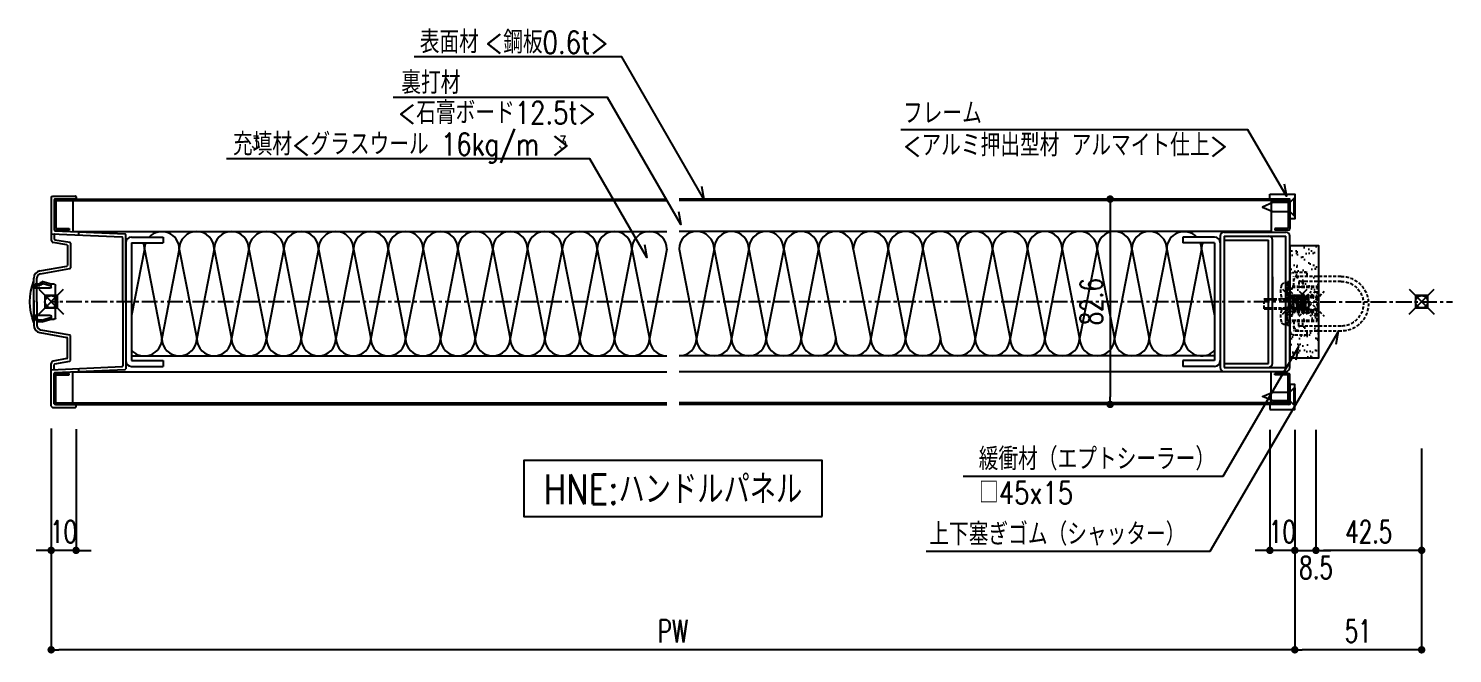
# Model space of a CAD drawing. Extents: x -275225 to 47266, y -41063 to 95295.
# Drawn here: x -228756 to -228184, y -18160 to -17909 of the extents above; entities that cross this region are included whole.
import ezdxf
from ezdxf.enums import TextEntityAlignment as Align

# ---------------------------------------------------------------- set-up
doc = ezdxf.new("R2010")
doc.units = 0
doc.header["$LTSCALE"] = 0.2
doc.header["$PDMODE"] = 99
doc.header["$PDSIZE"] = 5
doc.linetypes.add('CENTER', pattern=[50.8, 31.75, -6.35, 6.35, -6.35])
doc.linetypes.add('HIDDEN', pattern=[9.525, 6.35, -3.175])
for name, color, linetype in [('_P18_製品', 4, 'Continuous'), ('_基準', 1, 'CENTER'), ('_文字', 3, 'Continuous'), ('_製品寸法', 9, 'Continuous'), ('樹脂', 6, 'Continuous')]:
    doc.layers.add(name, color=color, linetype=linetype)
doc.layers.add('_ポイント', color=1, linetype='Continuous', plot=False)
doc.styles.add('OKAMURA', font='SIMPLEX.shx', dxfattribs={"width": 0.7, "bigfont": 'BIGFONT.shx'})
doc.dimstyles.new('OKAMURA-003', dxfattribs={"dimscale": 3, "dimtxt": 3, "dimasz": 1, "dimexe": 0, "dimexo": 3, "dimgap": 1, "dimtad": 1, "dimdec": 3, "dimdsep": 46, "dimtxsty": 'OKAMURA', "dimblk1": 'DOT', "dimblk2": 'DOT', "dimsah": 1, "dimcen": 0, "dimclrd": 9, "dimclre": 9, "dimclrt": 3, "dimadec": 0, "dimazin": 0, "dimtfac": 1, "dimtdec": 3, "dimtix": 1, "dimtmove": 2, "dimatfit": 3, "dimldrblk": 'NONE', "dimfxl": 0, "dimtolj": 1, "dimarcsym": 0})

# ---------------------------------------------------------------- blocks, each defined once
blk = doc.blocks.new('_DOT')
at = {"color": 0, "linetype": 'ByBlock'}
blk.add_line((-0.5, 0), (-1, 0), dxfattribs=at)
at = {"color": 0, "linetype": 'ByBlock', "const_width": 0.5}
blk.add_lwpolyline([(-0.25, 0, 1), (0.25, 0, 1)], format="xyb", close=True, dxfattribs=at)
blk = doc.blocks.new('*D516')
at = {"layer": '_製品寸法', "color": 9, "lineweight": -2, "transparency": 16777216}
for p, q in [((-61, -51.5), (-61, -100)), ((-51, -51.5), (-51, -100)), ((-64, -100), (-67, -100)), ((-51, -100), (-61, -100)), ((-48, -100), (-45, -100))]:
    blk.add_line(p, q, dxfattribs=at)
at = {"layer": 'Defpoints', "color": 0, "transparency": 16777216}
for p in [(-61, -42.5), (-51, -42.5), (-61, -100)]:
    blk.add_point(p, dxfattribs=at)
at = {"layer": '_製品寸法', "color": 9, "lineweight": -2, "transparency": 16777216, "xscale": 3, "yscale": 3, "zscale": 3}
blk.add_blockref('_DOT', (-61, -100), dxfattribs=at)
at = {"layer": '_製品寸法', "color": 9, "lineweight": -2, "transparency": 16777216, "xscale": 3, "yscale": 3, "zscale": 3, "rotation": 180}
blk.add_blockref('_DOT', (-51, -100), dxfattribs=at)
at = {"layer": '_製品寸法', "color": 3, "transparency": 16777216, "insert": (-56, -92.5), "char_height": 9, "attachment_point": 5, "style": 'OKAMURA'}
blk.add_mtext('\\A1;10', dxfattribs=at)
blk = doc.blocks.new('_None')
blk = doc.blocks.new('*D517')
at = {"layer": '_製品寸法', "color": 9, "lineweight": -2, "transparency": 16777216}
for p, q in [((-551, -51.5), (-551, -140)), ((-51, -51.5), (-51, -140)), ((-54, -140), (-548, -140))]:
    blk.add_line(p, q, dxfattribs=at)
at = {"layer": 'Defpoints', "color": 0, "transparency": 16777216}
for p in [(-551, -42.5), (-51, -42.5), (-551, -140)]:
    blk.add_point(p, dxfattribs=at)
at = {"layer": '_製品寸法', "color": 9, "lineweight": -2, "transparency": 16777216, "xscale": 3, "yscale": 3, "zscale": 3, "rotation": 180}
blk.add_blockref('_DOT', (-551, -140), dxfattribs=at)
at = {"layer": '_製品寸法', "color": 9, "lineweight": -2, "transparency": 16777216, "xscale": 3, "yscale": 3, "zscale": 3}
blk.add_blockref('_DOT', (-51, -140), dxfattribs=at)
at = {"layer": '_製品寸法', "color": 3, "transparency": 16777216, "insert": (-301, -132.5), "char_height": 9, "attachment_point": 5, "style": 'OKAMURA'}
blk.add_mtext('\\A1;PW', dxfattribs=at)
blk = doc.blocks.new('*D518')
at = {"layer": '_製品寸法', "color": 9, "lineweight": -2, "transparency": 16777216}
for p, q in [((-551, -51), (-551, -100)), ((-541, -51.2), (-541, -100)), ((-554, -100), (-557, -100)), ((-541, -100), (-551, -100)), ((-538, -100), (-535, -100))]:
    blk.add_line(p, q, dxfattribs=at)
at = {"layer": 'Defpoints', "color": 0, "transparency": 16777216}
for p in [(-551, -42), (-541, -42.2), (-551, -100)]:
    blk.add_point(p, dxfattribs=at)
at = {"layer": '_製品寸法', "color": 9, "lineweight": -2, "transparency": 16777216, "xscale": 3, "yscale": 3, "zscale": 3}
blk.add_blockref('_DOT', (-551, -100), dxfattribs=at)
at = {"layer": '_製品寸法', "color": 9, "lineweight": -2, "transparency": 16777216, "xscale": 3, "yscale": 3, "zscale": 3, "rotation": 180}
blk.add_blockref('_DOT', (-541, -100), dxfattribs=at)
at = {"layer": '_製品寸法', "color": 3, "transparency": 16777216, "insert": (-546, -92.5), "char_height": 9, "attachment_point": 5, "style": 'OKAMURA'}
blk.add_mtext('\\A1;10', dxfattribs=at)
blk = doc.blocks.new('*D519')
at = {"layer": '_製品寸法', "color": 9, "lineweight": -2, "transparency": 16777216}
for p, q in [((-42.5, -51.5), (-42.5, -100)), ((-51, -52.3), (-51, -100)), ((-54, -100), (-57, -100)), ((-51, -100), (-42.5, -100)), ((-39.5, -100), (-36.5, -100))]:
    blk.add_line(p, q, dxfattribs=at)
at = {"layer": 'Defpoints', "color": 0, "transparency": 16777216}
for p in [(-51, -43.3), (-42.5, -42.5), (-42.5, -100)]:
    blk.add_point(p, dxfattribs=at)
at = {"layer": '_製品寸法', "color": 9, "lineweight": -2, "transparency": 16777216, "xscale": 3, "yscale": 3, "zscale": 3}
blk.add_blockref('_DOT', (-51, -100), dxfattribs=at)
at = {"layer": '_製品寸法', "color": 9, "lineweight": -2, "transparency": 16777216, "xscale": 3, "yscale": 3, "zscale": 3, "rotation": 180}
blk.add_blockref('_DOT', (-42.5, -100), dxfattribs=at)
at = {"layer": '_製品寸法', "color": 3, "transparency": 16777216, "insert": (-42.47, -106.93), "char_height": 9, "attachment_point": 5, "style": 'OKAMURA'}
blk.add_mtext('\\A1;8.5', dxfattribs=at)
blk = doc.blocks.new('*D520')
at = {"layer": '_製品寸法', "color": 9, "lineweight": -2, "transparency": 16777216}
for p, q in [((-42.5, -51.5), (-42.5, -100)), ((0, -59), (0, -100)), ((-3, -100), (-39.5, -100))]:
    blk.add_line(p, q, dxfattribs=at)
at = {"layer": 'Defpoints', "color": 0, "transparency": 16777216}
for p in [(-42.5, -42.5), (0, -50), (-42.5, -100)]:
    blk.add_point(p, dxfattribs=at)
at = {"layer": '_製品寸法', "color": 9, "lineweight": -2, "transparency": 16777216, "xscale": 3, "yscale": 3, "zscale": 3, "rotation": 180}
blk.add_blockref('_DOT', (-42.5, -100), dxfattribs=at)
at = {"layer": '_製品寸法', "color": 9, "lineweight": -2, "transparency": 16777216, "xscale": 3, "yscale": 3, "zscale": 3}
blk.add_blockref('_DOT', (0, -100), dxfattribs=at)
at = {"layer": '_製品寸法', "color": 3, "transparency": 16777216, "insert": (-21.25, -92.5), "char_height": 9, "attachment_point": 5, "style": 'OKAMURA'}
blk.add_mtext('\\A1;42.5', dxfattribs=at)
blk = doc.blocks.new('*D521')
at = {"layer": '_製品寸法', "color": 9, "lineweight": -2, "transparency": 16777216}
for p, q in [((-51, -52.3), (-51, -140)), ((0, -59), (0, -140)), ((-3, -140), (-48, -140))]:
    blk.add_line(p, q, dxfattribs=at)
at = {"layer": 'Defpoints', "color": 0, "transparency": 16777216}
for p in [(-51, -43.3), (0, -50), (-51, -140)]:
    blk.add_point(p, dxfattribs=at)
at = {"layer": '_製品寸法', "color": 9, "lineweight": -2, "transparency": 16777216, "xscale": 3, "yscale": 3, "zscale": 3, "rotation": 180}
blk.add_blockref('_DOT', (-51, -140), dxfattribs=at)
at = {"layer": '_製品寸法', "color": 9, "lineweight": -2, "transparency": 16777216, "xscale": 3, "yscale": 3, "zscale": 3}
blk.add_blockref('_DOT', (0, -140), dxfattribs=at)
at = {"layer": '_製品寸法', "color": 3, "transparency": 16777216, "insert": (-25.5, -132.5), "char_height": 9, "attachment_point": 5, "style": 'OKAMURA'}
blk.add_mtext('\\A1;51', dxfattribs=at)
blk = doc.blocks.new('*D1627')
at = {"layer": '_製品寸法', "color": 9, "lineweight": -2, "transparency": 16777216}
for p, q in [((-70, 41.3), (-125.25, 41.3)), ((-125.25, 38.3), (-125.25, -38.3)), ((-70, -41.3), (-125.25, -41.3))]:
    blk.add_line(p, q, dxfattribs=at)
at = {"layer": 'Defpoints', "color": 0, "transparency": 16777216}
for p in [(-61, 41.3), (-125.25, -41.3), (-61, -41.3)]:
    blk.add_point(p, dxfattribs=at)
at = {"layer": '_製品寸法', "color": 9, "lineweight": -2, "transparency": 16777216, "xscale": 3, "yscale": 3, "zscale": 3}
for p, rotation in [((-125.25, 41.3), 90), ((-125.25, -41.3), 270)]:
    blk.add_blockref('_DOT', p, dxfattribs=dict(at, rotation=rotation))
at = {"layer": '_製品寸法', "color": 3, "transparency": 16777216, "insert": (-132.75, 0), "char_height": 9, "attachment_point": 5, "rotation": 90, "style": 'OKAMURA'}
blk.add_mtext('\\A1;82.6', dxfattribs=at)
blk = doc.blocks.new('A$C22CC3D04')
at = {"layer": '_P18_製品', "color": 5, "linetype": 'HIDDEN'}
for p, q in [((-19.200262, 53.500021), (-0.200252, 53.5)), ((-5.600246, 55.100005), (-0.200252, 55.100006)), ((-5.600246, 53.499999), (-5.600246, 55.100005)), ((-0.200252, 49.5), (-0.200252, 53.5)), ((1.399755, 49.5), (1.399754, 53.5)), ((-19.200262, 51.500021), (-2.200252, 51.5)), ((2.399724, 49.499992), (-9.600276, 49.49999)), ((-9.600276, 49.49999), (-9.600275, 45.49999)), ((2.399724, 49.150017), (-9.600276, 49.150015)), ((2.399724, 45.849968), (-9.600275, 45.849966)), ((-4.300251, 46.499999), (-3.992145, 46.499999)), ((-4.300251, 38.5), (-4.300251, 46.499999)), ((-2.000247, 44.499999), (-3.992145, 46.499999)), ((-3.992145, 38.5), (-3.992145, 46.499999)), ((-3.800252, 51.5), (-3.800251, 49.5)), ((-2.200252, 51.5), (-2.200252, 49.5)), ((1.399724, 51.300003), (2.399724, 51.300003)), ((2.399725, 43.699997), (2.399724, 51.300003)), ((2.399724, 50.999992), (3.51917, 50.90197)), ((2.399724, 50.999992), (3.51917, 50.90197)), ((2.399724, 50.999992), (2.399725, 43.999992)), ((2.399724, 45.499993), (-9.600275, 45.49999)), ((-4.00008, 38.5), (-2.000247, 40.499999)), ((-3.80025, 39.50003), (-3.800251, 45.5)), ((-2.20025, 39.50003), (-2.200251, 45.5)), ((11.699749, 44.499999), (-2.000247, 44.499999)), ((-2.000247, 40.499999), (-2.000247, 44.499999)), ((11.699749, 44.150024), (-2.000247, 44.150024)), ((11.699749, 40.849975), (-2.000247, 40.849975)), ((11.699749, 40.499999), (-2.000247, 40.499999)), ((-0.20025, 39.5), (-0.200251, 45.5)), ((1.399725, 43.699997), (2.399725, 43.699997)), ((1.399725, 41.300003), (2.399725, 41.300003)), ((1.399755, 39.5), (1.399755, 45.5)), ((2.399725, 43.999992), (3.519171, 44.098015)), ((2.399725, 43.999992), (3.519171, 44.098015)), ((2.399726, 33.699997), (2.399725, 41.300003)), ((2.399725, 40.999992), (3.519171, 40.90197)), ((2.399725, 33.999992), (2.399726, 40.999992)), ((2.399726, 40.999992), (3.519172, 40.90197)), ((11.699749, 40.499999), (11.699749, 44.499999)), ((2.399725, 39.499993), (-9.600275, 39.49999)), ((-9.600274, 35.49999), (-9.600275, 39.49999)), ((2.399725, 39.150017), (-9.600275, 39.150015)), ((2.399726, 35.849968), (-9.600274, 35.849966)), ((2.399726, 35.499992), (-9.600274, 35.49999)), ((-4.300251, 38.5), (-4.00008, 38.5)), ((-3.80025, 33.5), (-3.80025, 35.5)), ((-2.200249, 33.5), (-2.20025, 35.5)), ((-0.20025, 35.5), (-0.200249, 31.5)), ((1.999752, 35), (0.799755, 35)), ((1.399755, 35.5), (1.399757, 31.5)), ((-19.200262, 33.500021), (-2.200249, 33.5)), ((-19.200262, 31.500021), (-0.200249, 31.5)), ((-5.600258, 29.899993), (-5.600258, 31.499999)), ((-5.600258, 29.899993), (-0.200249, 29.899994)), ((1.399726, 33.699997), (2.399726, 33.699997)), ((2.399725, 33.999992), (3.519171, 34.098015)), ((2.399726, 33.999992), (3.519172, 34.098015))]:
    blk.add_line(p, q, dxfattribs=at)
for centre, radius, start, end in [((-19.200262, 42.499997), 11, 90, 270), ((-2.200252, 51.5), 2, 0, 90), ((-0.200252, 53.5), 1.6, 0, 90), ((-19.200262, 42.499997), 9, 90, 270), ((3.405843, 49.607049), 1.299999, 15.880188, 84.998886), ((-4.000269, 47.499992), 9.000009, 344.119385, 15.880646), ((3.405859, 45.392937), 1.300007, 275.000427, 344.119904), ((3.405859, 39.607048), 1.300007, 15.880066, 84.999542), ((3.405845, 35.392937), 1.299999, 275.001099, 344.119797), ((-4.000268, 37.499992), 9.000009, 344.119354, 15.880615), ((-2.200249, 33.5), 2, 270, 0), ((-0.200249, 31.5), 1.6, 270, 0)]:
    blk.add_arc(centre, radius, start, end, dxfattribs=at)
for p in [(-7.400257, 42.5), (-3.800251, 42.5), (-2.200249, 42.5)]:
    blk.add_point(p, dxfattribs=at)
blk = doc.blocks.new('樹脂')
at = {"layer": '_P18_製品', "color": 0, "linetype": 'ByBlock'}
for p, q in [((-8.7, -6.5), (-8.7, 6.5)), ((-8.2, 7), (-7, 7)), ((-7, 7), (-3.2, 8.09)), ((-7, 6.27), (-3.2, 7.36)), ((-7, 6.27), (-7, 7)), ((-7, 5.91), (-7, 6.27)), ((-3.2, 8.09), (-3.2, 7.59)), ((-3.2, 7.59), (-2.4, 7.59)), ((-3.2, 7.59), (-3.2, 6.86)), ((-3.2, 6.86), (-2.4, 6.86)), ((-2.4, 7.59), (-2.4, 7.09)), ((-2.4, 7.09), (-0.5, 7.09)), ((-2.4, 6.36), (-2.4, 7.09)), ((-2.4, 6.36), (-0.5, 6.36)), ((-0.5, 7.09), (-0.5, 5.41)), ((0, -8.35), (0, 8.35)), ((-6.5, 5.41), (0, 5.41)), ((0, -5.41), (-6.5, -5.41)), ((-0.5, -7.09), (-0.5, -5.41)), ((-7, -7), (-8.2, -7)), ((-7, -5.91), (-7, -6.27)), ((-7, -6.27), (-7, -7)), ((-3.2, -7.36), (-7, -6.27)), ((-3.2, -8.09), (-7, -7)), ((-3.2, -7.36), (-1.6, -7.36)), ((-3.2, -8.09), (-1.6, -8.09)), ((-1.6, -7.59), (-1.6, -6.86)), ((-1.6, -6.86), (-0.8, -6.86)), ((-1.6, -7.59), (-0.8, -7.59)), ((-1.6, -8.09), (-1.6, -7.59)), ((-0.8, -7.09), (-0.8, -6.36)), ((-0.8, -6.36), (-0.5, -6.36)), ((-0.8, -7.09), (-0.5, -7.09)), ((-0.8, -7.59), (-0.8, -7.09))]:
    blk.add_line(p, q, dxfattribs=at)
for centre, radius, start, end in [((-8.2, 6.5), 0.5, 90, 180), ((-6.5, 5.91), 0.5, 180, 270), ((-20.99, 0), 22.59, 338.3053, 21.6947), ((-6.5, -5.91), 0.5, 90, 180), ((-8.2, -6.5), 0.5, 180, 270)]:
    blk.add_arc(centre, radius, start, end, dxfattribs=at)
blk = doc.blocks.new('*U1626')
h = blk.add_hatch()
h.set_pattern_fill('AR-SAND', color=6, scale=0.1, style=0)
h.set_pattern_definition([(37.5, (-5599.712, 2657.586), (-0.1600031, 4.8941324), [0, -3.8608, 0, -4.318, 0, -4.1275]), (7.5, (-5599.712, 2657.586), (4.495233, 7.168251), [0, -2.0828, 0, -3.4798, 0, -1.3335]), (327.5, (-5602.836, 2657.586), (7.9099237, 0.0143718), [0, -1.27, 0, -4.572, 0, -5.969]), (317.5, (-5602.836, 2657.586), (7.6355645, 2.229293), [0, -0.635, 0, -2.9972, 0, -3.429])])
h.paths.add_polyline_path([(-53, -22.5), (-41.3, -22.5), (-41.3, 22.5), (-53, 22.5)])
at = {"color": 0, "linetype": 'ByBlock'}
for p in [(-60, 10), (-60, -10)]:
    blk.add_line(p, (-60, 0), dxfattribs=at)
at = {"color": 6}
blk.add_lwpolyline([(-53, -22.5), (-41.3, -22.5), (-41.3, 22.5), (-53, 22.5)], close=True, dxfattribs=at)
at = {"color": 0, "linetype": 'ByBlock'}
blk.add_arc((-53.6, -40.6999), 0.6, 270, 0, dxfattribs=at)
at = {"layer": '_P18_製品'}
for p, q in [((-551, 42), (-550.5, 42.5)), ((-551, 42), (-551, 24.8406)), ((-550.5, 42.5), (-541.3, 42.5)), ((-549.8, 41), (-549.8, 28.7971)), ((-549.8, 40.7), (-549.8, 29.4)), ((-541.3, 41.3), (-549.5, 41.3)), ((-549.2, 41.3), (-303.5, 41.3)), ((-549.2, 40.7), (-549.2, 29.4)), ((-549.2, 40.7), (-303.5, 40.7)), ((-542.3, 40.7), (-542.3, 28.2)), ((-541, 42.2), (-541, 41.6)), ((-53.6, 41.3), (-298.5, 41.3)), ((-53.6, 40.7), (-298.5, 40.7)), ((-60.5, 40.7), (-60.5, 28.2)), ((-53.6, 40.7), (-53.6, 29.4)), ((-53, 40.7), (-53, 29.4)), ((-549.2, 29.4), (-543.8, 29.4)), ((-549.2, 28.8), (-543.8, 28.8)), ((-543.8, 29.4), (-543.8, 28.8)), ((-59, 29.4), (-59, 28.8)), ((-53.6, 29.4), (-59, 29.4)), ((-53.6, 28.8), (-59, 28.8)), ((-551, 27.3614), (-522.4869, 26.1125)), ((-544.7479, 22.895), (-550.1737, 23.8516)), ((-549.8, 26.9954), (-549.8, 25.256)), ((-549.5521, 24.9605), (-543.5479, 23.9018)), ((-549.5132, 28.4974), (-521.2869, 27.2611)), ((-543.3, 23.6064), (-543.3, 13.6252)), ((-542.3, 28.2), (-303.5, 28.2)), ((-540, 28.0807), (-540, 26.8796)), ((-522.2, 0), (-522.2, 25.8128)), ((-521, 0.3), (-521, 26.9613)), ((-521, 23.7), (-521, -23.7)), ((-518.7, 26), (-506, 26)), ((-518.7, 23.7), (-506, 23.7)), ((-518.7, 23.7), (-518.7, -23.7)), ((-506, 26), (-506, 23.7)), ((-60.5, 28.2), (-298.5, 28.2)), ((-83.3, 26), (-96, 26)), ((-96, 26), (-96, 23.7)), ((-83.3, 23.7), (-96, 23.7)), ((-83.3, 23.7), (-83.3, -23.7)), ((-81, 26.4), (-81, -26.4)), ((-81, 23.7), (-81, -23.7)), ((-79.4, 28), (-54.6, 28)), ((-79.4, 26.4), (-54.6, 26.4)), ((-79.4, 26.4), (-79.4, -26.4)), ((-79.4, 24.8), (-61.6, 24.8)), ((-61.6, -24.8), (-61.6, 24.8)), ((-60, -24.8), (-60, 24.8)), ((-54.6, -26.4), (-54.6, 26.4)), ((-53, -26.4), (-53, 26.4)), ((-544.5, 22.6995), (-544.5, 14.6321)), ((-555.521, 12.4371), (-544.7479, 14.3367)), ((-555.3126, 11.2553), (-543.5479, 13.3297)), ((-558, 0.3), (-558, 9.4827)), ((-556.8, 0), (-556.8, 9.4827)), ((-557.7, 0), (-558, 0.3)), ((-521.3, 0), (-521, 0.3)), ((-557.7, 0), (-558, -0.2999)), ((-558, -0.3), (-558, -9.4827)), ((-556.8, 0), (-556.8, -9.4827)), ((-522.2, 0), (-522.2, -25.8128)), ((-521.3, 0), (-520.9994, -0.3006)), ((-521, -0.3), (-521, -26.9613)), ((-555.3126, -11.2553), (-543.5479, -13.3297)), ((-555.521, -12.4371), (-544.7479, -14.3367)), ((-544.5, -22.6995), (-544.5, -14.6321)), ((-543.3, -23.6064), (-543.3, -13.6252)), ((-544.7479, -22.895), (-550.1737, -23.8516)), ((-551, -42), (-551, -24.8406)), ((-551, -27.3614), (-522.4869, -26.1125)), ((-549.8, -26.9954), (-549.8, -25.256)), ((-549.5521, -24.9605), (-543.5479, -23.9018)), ((-549.5132, -28.4974), (-521.2869, -27.2611)), ((-542.3, -40.6999), (-542.3, -28.1999)), ((-542.3, -28.1999), (-303.5, -28.1999)), ((-540, -26.8796), (-540, -28.0807)), ((-518.7, -23.7), (-506, -23.7)), ((-518.7, -26), (-506, -26)), ((-506, -23.7), (-506, -26)), ((-60.5, -28.1999), (-298.5, -28.1999)), ((-83.3, -23.7), (-96, -23.7)), ((-96, -23.7), (-96, -26)), ((-83.3, -26), (-96, -26)), ((-79.4304, -26.4), (-54.6, -26.4)), ((-79.4, -24.8), (-61.6, -24.8)), ((-79.4, -26.4), (-61.6, -26.4)), ((-79.4, -28), (-54.6, -28)), ((-60.5, -40.6999), (-60.5, -28.1999)), ((-549.8, -41), (-549.8, -28.7971)), ((-549.8, -40.6999), (-549.8, -29.3999)), ((-549.2, -28.7999), (-543.8, -28.7999)), ((-549.2, -40.6999), (-549.2, -29.3999)), ((-549.2, -29.3999), (-543.8, -29.3999)), ((-543.8, -29.3999), (-543.8, -28.7999)), ((-59, -29.3999), (-59, -28.7999)), ((-53.6, -28.7999), (-59, -28.7999)), ((-53.6, -29.3999), (-59, -29.3999)), ((-53.6, -40.6999), (-53.6, -29.3999)), ((-53, -40.6999), (-53, -29.3999)), ((-551, -42), (-550.5, -42.5)), ((-550.5, -42.5), (-541.3, -42.5)), ((-541.3, -41.3), (-549.5, -41.3)), ((-549.2, -40.6999), (-303.5, -40.6999)), ((-549.2, -41.2999), (-303.5, -41.2999)), ((-541, -42.2), (-541, -41.6)), ((-53.6, -40.6999), (-298.5, -40.6999)), ((-53.6, -41.2999), (-298.5, -41.2999))]:
    blk.add_line(p, q, dxfattribs=at)
at = {"layer": '_P18_製品', "color": 6}
for p, q in [((-513.5, 21.2), (-518.7, -5.5429)), ((-513.5, 21.2), (-506.5, -14.8)), ((-499.5, 21.2), (-506.5, -14.8)), ((-499.5, 21.2), (-492.5, -14.8)), ((-485.5, 21.2), (-492.5, -14.8)), ((-485.5, 21.2), (-478.5, -14.8)), ((-471.5, 21.2), (-478.5, -14.8)), ((-471.5, 21.2), (-464.5, -14.8)), ((-457.5, 21.2), (-464.5, -14.8)), ((-457.5, 21.2), (-450.5, -14.8)), ((-443.5, 21.2), (-450.5, -14.8)), ((-443.5, 21.2), (-436.5, -14.8)), ((-429.5, 21.2), (-436.5, -14.8)), ((-429.5, 21.2), (-422.5, -14.8)), ((-415.5, 21.2), (-422.5, -14.8)), ((-415.5, 21.2), (-408.5, -14.8)), ((-401.5, 21.2), (-408.5, -14.8)), ((-401.5, 21.2), (-394.5, -14.8)), ((-387.5, 21.2), (-394.5, -14.8)), ((-387.5, 21.2), (-380.5, -14.8)), ((-373.5, 21.2), (-380.5, -14.8)), ((-373.5, 21.2), (-366.5, -14.8)), ((-359.5, 21.2), (-366.5, -14.8)), ((-359.5, 21.2), (-352.5, -14.8)), ((-345.5, 21.2), (-352.5, -14.8)), ((-345.5, 21.2), (-338.5, -14.8)), ((-331.5, 21.2), (-338.5, -14.8)), ((-331.5, 21.2), (-324.5, -14.8)), ((-317.5, 21.2), (-324.5, -14.8)), ((-317.5, 21.2), (-310.5, -14.8)), ((-303.5, 21.2), (-310.5, -14.8)), ((-518.7, -21.8), (-303.5, -21.8))]:
    blk.add_line(p, q, dxfattribs=at)
at = {"layer": '_P18_製品', "color": 6, "linetype": 'ByBlock'}
for p, q in [((-298.5, 21.2), (-291.5, -14.8)), ((-284.5, 21.2), (-291.5, -14.8)), ((-284.5, 21.2), (-277.5, -14.8)), ((-270.5, 21.2), (-277.5, -14.8)), ((-270.5, 21.2), (-263.5, -14.8)), ((-256.5, 21.2), (-263.5, -14.8)), ((-256.5, 21.2), (-249.5, -14.8)), ((-242.5, 21.2), (-249.5, -14.8)), ((-242.5, 21.2), (-235.5, -14.8)), ((-228.5, 21.2), (-221.5, -14.8)), ((-214.5, 21.2), (-221.5, -14.8)), ((-214.5, 21.2), (-207.5, -14.8)), ((-200.5, 21.2), (-207.5, -14.8)), ((-200.5, 21.2), (-193.5, -14.8)), ((-186.5, 21.2), (-179.5, -14.8)), ((-172.5, 21.2), (-179.5, -14.8)), ((-172.5, 21.2), (-165.5, -14.8)), ((-158.5, 21.2), (-165.5, -14.8)), ((-158.5, 21.2), (-151.5, -14.8)), ((-144.5, 21.2), (-151.5, -14.8)), ((-144.5, 21.2), (-137.5, -14.8)), ((-130.5, 21.2), (-137.5, -14.8)), ((-130.5, 21.2), (-123.5, -14.8)), ((-116.5, 21.2), (-123.5, -14.8)), ((-116.5, 21.2), (-109.5, -14.8)), ((-102.5, 21.2), (-109.5, -14.8)), ((-102.5, 21.2), (-95.5, -14.8)), ((-88.5, 21.2), (-95.5, -14.8)), ((-88.5, 21.2), (-83.3, -5.5429)), ((-83.3, -21.8), (-298.5, -21.8))]:
    blk.add_line(p, q, dxfattribs=at)
at = {"layer": '_P18_製品', "color": 0, "linetype": 'ByBlock'}
blk.add_line((-53, -26.4), (-53, -6.5), dxfattribs=at)
at = {"layer": '_P18_製品'}
for points in [[(-61, 43.3), (-51, 43.3), (-51, 33.3), (-53, 33.3), (-53, 41.3), (-61, 41.3)], [(-61, -43.3), (-51, -43.3), (-51, -33.3), (-53, -33.3), (-53, -41.3), (-61, -41.3)]]:
    blk.add_lwpolyline(points, close=True, dxfattribs=at)
at = {"layer": '_P18_製品', "color": 6, "linetype": 'ByBlock'}
for points in [[(-51.2625, 34.6), (-51.2625, 41.6), (-53.0125, 39.85), (-53.0125, 36.35)], [(-51.2625, 41.6), (-51.2625, 34.6), (-51, 34.6), (-51, 41.6)], [(-53.0125, 36.35), (-53.0125, 39.85), (-59.7751, 39.85), (-64, 38.1), (-59.7751, 36.35)], [(-53.0125, -36.35), (-53.0125, -39.85), (-59.7751, -39.85), (-64, -38.1), (-59.7751, -36.35)], [(-51.2625, -34.6), (-51.2625, -41.6), (-53.0125, -39.85), (-53.0125, -36.35)], [(-51.2625, -41.6), (-51.2625, -34.6), (-51, -34.6), (-51, -41.6)]]:
    blk.add_lwpolyline(points, close=True, dxfattribs=at)
at = {"layer": '_P18_製品'}
for centre, radius, start, end in [((-549.5, 41), 0.3, 90, 179.999796), ((-549.2, 40.7), 0.6, 90, 180), ((-541.3, 42.2), 0.3, 0, 90), ((-541.3, 41.6), 0.3, 270, 0), ((-53.6, 40.7), 0.6, 0, 90), ((-549.2, 29.4), 0.6, 180, 270), ((-549.5, 28.7971), 0.3, 179.999787, 267.491989), ((-53.6, 29.4), 0.6, 270, 0), ((-550, 24.8364), 1, 180, 260.000275), ((-549.5, 26.9954), 0.3, 87.491989, 179.999917), ((-549.5, 25.256), 0.3, 179.999871, 259.999947), ((-543.6, 23.6064), 0.3, 0, 79.999947), ((-522.5, 25.8128), 0.3, 0, 87.491989), ((-521.3, 26.9613), 0.3, 359.999935, 87.491989), ((-518.7, 23.7), 2.3, 90, 180), ((-83.3, 23.7), 2.3, 0, 90), ((-79.4, 26.4), 1.6, 90, 180), ((-61.6, 24.8), 1.6, 0, 90), ((-54.6, 26.4), 1.6, 0, 90), ((-544.8, 22.5995), 0.3, 0, 79.996765), ((-555, 9.4827), 3, 99.999962, 179.999992), ((-544.8, 14.6321), 0.3, 280.003479, 359.999664), ((-543.6, 13.6252), 0.3, 280.000073, 0), ((-555, 9.4827), 1.8, 99.999962, 179.999992), ((-555, -9.4827), 3, 180.000008, 260.000038), ((-555, -9.4827), 1.8, 180.000008, 260.000038), ((-544.8, -14.6321), 0.3, 0.000336, 79.996521), ((-543.6, -13.6252), 0.3, 0, 79.999927), ((-544.8, -22.5995), 0.3, 280.003235, 0), ((-550, -24.8364), 1, 99.999725, 180), ((-549.5, -25.256), 0.3, 100.000053, 180.000129), ((-549.5, -26.9954), 0.3, 180.000083, 272.508011), ((-549.5, -28.7971), 0.3, 92.508011, 180.000213), ((-543.6, -23.6064), 0.3, 280.000053, 0), ((-522.5, -25.8128), 0.3, 272.508011, 0), ((-521.3, -26.9613), 0.3, 272.508011, 0.000065), ((-518.7, -23.7), 2.3, 180, 270), ((-83.3, -23.7), 2.3, 270, 0), ((-79.4, -26.4), 1.6, 180, 270), ((-61.6, -24.8), 1.6, 270, 0), ((-54.6, -26.4), 1.6, 270, 0), ((-549.2, -29.3999), 0.6, 90, 180), ((-53.6, -29.3999), 0.6, 0, 90), ((-549.2, -40.6999), 0.6, 180, 270), ((-549.5, -41), 0.3, 180.000204, 270), ((-541.3, -41.6), 0.3, 0, 90), ((-541.3, -42.2), 0.3, 270, 0)]:
    blk.add_arc(centre, radius, start, end, dxfattribs=at)
at = {"layer": '_P18_製品', "color": 6}
for centre, start, end in [((-520.5, 21.2), 0, 20.924801), ((-506.5, 21.2), 159.075199, 180), ((-506.5, 21.2), 0, 136.708233), ((-492.5, 21.2), 0, 180), ((-478.5, 21.2), 0, 180), ((-464.5, 21.2), 0, 180), ((-450.5, 21.2), 0, 180), ((-436.5, 21.2), 0, 180), ((-422.5, 21.2), 0, 180), ((-408.5, 21.2), 0, 180), ((-394.5, 21.2), 0, 180), ((-380.5, 21.2), 0, 180), ((-366.5, 21.2), 0, 180), ((-352.5, 21.2), 0, 180), ((-338.5, 21.2), 0, 180), ((-324.5, 21.2), 0, 180), ((-310.5, 21.2), 0, 180), ((-513.5, -14.8), 222.02445, 0), ((-499.5, -14.8), 180, 0), ((-485.5, -14.8), 180, 0), ((-471.5, -14.8), 180, 0), ((-457.5, -14.8), 180, 0), ((-443.5, -14.8), 180, 0), ((-429.5, -14.8), 180, 0), ((-415.5, -14.8), 180, 0), ((-401.5, -14.8), 180, 0), ((-387.5, -14.8), 180, 0), ((-373.5, -14.8), 180, 0), ((-359.5, -14.8), 180, 0), ((-345.5, -14.8), 180, 0), ((-331.5, -14.8), 180, 0), ((-317.5, -14.8), 180, 0), ((-303.5, -14.8), 180, 270)]:
    blk.add_arc(centre, 7, start, end, dxfattribs=at)
at = {"layer": '_P18_製品', "color": 6, "linetype": 'ByBlock'}
for centre, start, end in [((-291.5, 21.2), 0, 180), ((-277.5, 21.2), 0, 180), ((-263.5, 21.2), 0, 180), ((-249.5, 21.2), 0, 180), ((-235.5, 21.2), 0, 180), ((-221.5, 21.2), 0, 180), ((-207.5, 21.2), 0, 180), ((-193.5, 21.2), 0, 180), ((-179.5, 21.2), 0, 180), ((-165.5, 21.2), 0, 180), ((-151.5, 21.2), 0, 180), ((-137.5, 21.2), 0, 180), ((-123.5, 21.2), 0, 180), ((-109.5, 21.2), 0, 180), ((-95.5, 21.2), 43.291767, 180), ((-95.5, 21.2), 0, 20.924801), ((-81.5, 21.2), 159.075199, 180), ((-298.5, -14.8), 270.000021, 0), ((-284.5, -14.8), 180, 0), ((-270.5, -14.8), 180, 0), ((-256.5, -14.8), 180, 0), ((-242.5, -14.8), 180, 0), ((-228.5, -14.8), 180, 0), ((-214.5, -14.8), 180, 0), ((-200.5, -14.8), 180, 0), ((-186.5, -14.8), 180, 0), ((-172.5, -14.8), 180, 0), ((-158.5, -14.8), 180, 0), ((-144.5, -14.8), 180, 0), ((-130.5, -14.8), 180, 0), ((-116.5, -14.8), 180, 0), ((-102.5, -14.8), 180, 0), ((-88.5, -14.8), 180, 317.97555)]:
    blk.add_arc(centre, 7, start, end, dxfattribs=at)
at = {"layer": '_ポイント'}
for p in [(-51, 0), (-551, 0)]:
    blk.add_point(p, dxfattribs=at)
at = {"layer": '_基準'}
blk.add_line((-51, 0), (-551, 0), dxfattribs=at)
blk.add_line((-51, 0), (-551, 0), dxfattribs=at)
at = {"layer": '_製品寸法', "xscale": -1}
blk.add_blockref('A$C22CC3D04', (-51.6002, -43.3), dxfattribs=at)
at = {"layer": '樹脂', "xscale": -1}
blk.add_blockref('樹脂', (-558, 0), dxfattribs=at)
at = {"layer": '_製品寸法'}
dim = blk.add_linear_dim(base=(-125.2508, -41.3), p1=(-61, 41.3), p2=(-61, -41.3), angle=90, dimstyle='OKAMURA-003', dxfattribs=at)
dim.commit()
dim.dimension.update_dxf_attribs({"geometry": '*D1627', "text_midpoint": (-132.7508, 0)})
blk = doc.blocks.new('*U515')
at = {"layer": '_ポイント'}
blk.add_point((0, 0), dxfattribs=at)
at = {"layer": '_基準'}
blk.add_line((-51, 0), (12.4188, 0), dxfattribs=at)
at = {"layer": '_文字', "color": 9}
for points in [[(-289.535, 46.5401), (-288.611, 41.3), (-321.5368, 98.5557), (-405.1323, 98.5557)], [(-298.7988, 36.2394), (-297.8748, 30.9994), (-327.3052, 82.2056), (-413.4901, 82.2056)], [(-55.2921, 47.451), (-54.3681, 42.5), (-69.8216, 69.1051), (-209.427, 69.1051)], [(-312.4647, 23.0816), (-311.5409, 17.8421), (-334.3907, 57.4513), (-480.5296, 57.4513)], [(-34.3129, -17.0208), (-33.3889, -11.7807), (-85.1337, -100.4816), (-199.1662, -100.4816)], [(-50.4888, -23.316), (-49.5648, -18.0759), (-79.9952, -70.2319), (-184.2966, -70.2319)]]:
    blk.add_lwpolyline(points, dxfattribs=at)
at = {"layer": '_文字'}
blk.add_lwpolyline([(-240.9989, -86.3266), (-240.9989, -63.8266), (-360.9989, -63.8266), (-360.9989, -86.3266)], close=True, dxfattribs=at)
blk.add_lwpolyline([(-240.9989, -86.3266), (-240.9989, -63.8266), (-360.9989, -63.8266), (-360.9989, -86.3266)], close=True, dxfattribs=at)
blk.add_blockref('*U1626', (0, 0))
at = {"layer": '_文字', "style": 'OKAMURA', "width": 0.8}
for s, height, p in [('表面材 ', 9, (-402.8191, 99.9708)), ('<鋼板0.6t> ', 9, (-376.6679, 99.8572)), ('裏打材 ', 9, (-410.2516, 83.5929)), ('<石膏ボード12.5t> ', 9, (-411.6395, 71.5201)), ('フレーム', 9, (-208.5017, 71.349)), ('充填材<グラスウール 16kg/m > ', 9, (-477.9333, 58.8664)), ('3', 5, (-470.5157, 61.6776)), ('3', 5, (-347.0714, 61.6776)), ('<アルミ押出型材 アルマイト仕上> ', 9, (-208.5017, 58.4571)), ('緩衝材（エプトシーラー）', 9, (-178.067, -67.7291)), ('□45x15', 9, (-177.9548, -81.3054)), ('上下塞ぎゴム（シャッター）', 9, (-197.9233, -97.9789))]:
    blk.add_text(s, height=height, dxfattribs=at).set_placement(p)
blk.add_text('HNE:ハンドルパネル', height=12, dxfattribs=at).set_placement((-300.9989, -75.0766), align=Align.MIDDLE)
at = {"layer": '_製品寸法'}
for base, p1, p2, picture, middle in [((-551, -100), (-541, -42.2), (-551, -42), '*D518', (-546, -92.5)), ((-61, -100), (-51, -42.5), (-61, -42.5), '*D516', (-56, -92.5)), ((-51, -140), (0, -50), (-51, -43.3), '*D521', (-25.5, -132.5)), ((-42.5, -100), (0, -50), (-42.5, -42.5), '*D520', (-21.25, -92.5))]:
    dim = blk.add_linear_dim(base=base, p1=p1, p2=p2, angle=180, dimstyle='OKAMURA-003', dxfattribs=at)
    dim.commit()
    dim.dimension.update_dxf_attribs({"geometry": picture, "text_midpoint": middle})
dim = blk.add_linear_dim(base=(-551, -140), p1=(-51, -42.5), p2=(-551, -42.5), angle=180, text='PW', dimstyle='OKAMURA-003', dxfattribs=at)
dim.commit()
dim.dimension.update_dxf_attribs({"geometry": '*D517', "text_midpoint": (-301, -132.5)})
dim = blk.add_linear_dim(base=(-42.5, -100), p1=(-51, -43.3), p2=(-42.5, -42.5), angle=180, dimstyle='OKAMURA-003', dxfattribs=at)
dim.commit()
dim.dimension.update_dxf_attribs({"geometry": '*D519', "text_midpoint": (-42.4739, -106.927), "dimtype": 160})

msp = doc.modelspace()

# ---------------------------------------------------------------- block references
msp.add_blockref('*U515', (-228196.33, -18018.75))

doc.saveas('drawing.dxf')
